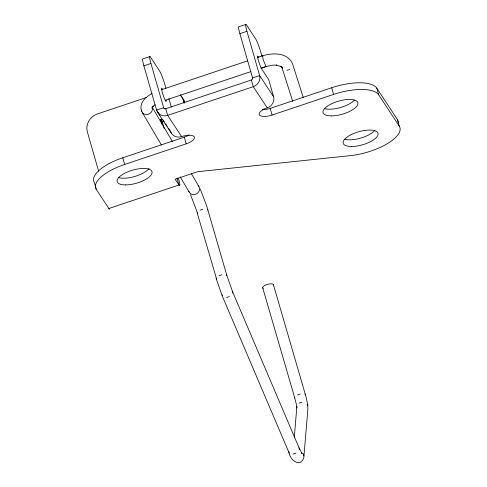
<?xml version="1.0" encoding="UTF-8"?>
<svg xmlns="http://www.w3.org/2000/svg" width="487" height="487" viewBox="0 0 487 487"><rect width="100%" height="100%" fill="white"/><g stroke="black" fill="none" stroke-linecap="round" stroke-linejoin="round"><path stroke-width="0.73" d="M307.017 404.551L307.681 405.817L307.906 408.617L303.845 457.384C300.741 468.074 290.185 460.325 289.101 452.904L222.437 296.388L222.109 294.775M288.779 451.291L289.101 452.904M232.664 292.961L232.689 292.048L226.765 275.173L206.537 205.423L200.23 189.005M299.328 449.477L299.024 447.766L232.354 291.25L232.689 292.048M262.639 287.58L294.732 397.916L294.605 397.471L296.303 404.052L296.79 407.984L296.863 406.572L294.306 437.332M144.797 98.782C141.674 102.002 139.781 106.909 141.699 111.231M151.804 108.047L153.295 106.087L152.534 106.787L155.049 104.735M266.066 66.451L260.995 68.198M145.552 98.082L148.949 95.306L152.084 93.522M299.207 403.108L301.946 402.189M229.34 296.559L226.595 297.472M296.005 453.068L293.265 453.987M289.741 69.538L286.934 70.305M200.029 210.207L202.769 209.288M218.955 275.715L221.701 274.796M297.533 394.975L300.272 394.056M149.966 56.529L142.904 58.89A11.231 1.211 71.5 0 0 143.884 65.83L156.571 110.074L159.858 115.066M245.959 24.35L238.904 26.718A11.231 1.211 71.5 0 0 239.884 33.658L252.564 77.896A1.747 1.607 -33.3 0 1 251.365 80.002L165.726 108.711A1.747 1.607 -33.3 0 1 163.632 107.706L156.571 110.074A9.235 8.498 -33.3 0 0 167.638 115.382L181.596 136.603L182.302 136.366A10.982 4.133 -16 0 1 194.283 136.914A10.982 4.133 -16 0 1 186.204 143.829L124.678 164.448A38.942 14.653 -16 0 0 96.353 189.486L108.869 208.503A11.231 1.211 71.5 0 0 109.691 209.002M143.884 65.83L150.946 63.468A11.231 1.211 71.5 0 1 150.495 57.137L159.62 71.011A11.231 1.211 71.5 0 1 164.904 84.689L165.945 88.317M239.884 33.658L246.939 31.29A11.231 1.211 71.5 0 1 246.489 24.959L255.62 38.838A11.231 1.211 71.5 0 1 260.904 52.517L261.945 56.145M161.288 89.791L247.451 60.918M257.501 57.545C268.434 52.913 286.995 50.557 292.626 64.047L303.291 97.644M146.502 97.479L97.65 113.848A14.975 13.782 -33.3 0 0 87.362 131.922L98.648 171.29M165.629 100.164L250.957 71.565M261.543 68.229L265.068 67.048M252.564 77.896L259.626 75.534L273.591 96.755A9.235 8.498 -33.3 0 1 267.241 107.895L263.711 109.082A1.875 0.706 -16 0 0 262.31 110.19A10.982 4.133 -16 0 0 260.393 115.76A10.982 4.133 -16 0 0 272.087 115.042L333.613 94.417A38.942 14.653 -16 0 1 378.691 94.849L399.206 126.03A38.942 14.653 -16 0 1 387.676 143.476A38.942 14.653 -16 0 1 350.287 155.639L197.521 171.716L175.168 179.21L178.979 185.005L108.869 208.503M162.122 124.623L160.661 119.534L162.086 119.059M160.661 119.534L162.274 121.981L163.699 121.507M96.353 189.486L94.441 182.82A38.942 14.653 -16 0 1 122.767 157.782L184.293 137.157A10.982 4.133 -16 0 0 189.047 135.002M262.225 109.776A10.982 4.133 -16 0 0 270.175 108.37L331.702 87.751A38.942 14.653 -16 0 1 376.78 88.177L397.295 119.364A38.942 14.653 -16 0 1 398.238 122.328M304.838 393.989L305.319 394.367L306.384 398.238L307.894 405.391M207.346 209.276L207.961 210.183M226.278 274.784L226.893 275.691M197.667 213.574L190.502 194.575M216.599 279.081L197.119 212.703M301.228 452.593L302.147 453.677L299.024 447.766M258.907 57.685L258.092 56.437A6.988 0.755 71.5 0 0 258.372 60.376A6.988 0.755 71.5 0 0 261.659 68.886L268.641 79.497L273.591 96.755M267.241 107.895L253.277 86.674L251.365 80.002M180.342 94.807A14.975 13.782 -33.3 0 1 183.118 99.823L184.731 102.27A14.975 13.782 -33.3 0 0 180.927 96.237M164.454 108.954L163.632 107.706L150.946 63.468M163.145 120.064L164.375 121.933M165.604 123.808L167.248 126.303M168.484 128.178L170.121 130.674M157.478 112.101L171.442 133.328M262.95 56.395L262.523 55.859L263.15 59.664L266.012 66.512L273.365 65.088L276.878 65.161L276.202 65.118L281.486 66.67L280.549 66.159L282.18 67.48L281.395 66.597L282.283 68.15L281.796 67.029L292.693 101.333M152.151 107.146L172.471 141.632M191.263 173.512L198.933 186.527M142.228 112.424L161.398 144.956M180.19 176.842L189.394 192.456M302.951 453.324L303.925 455.978M222.102 295.597L216.051 278.211M273.353 284.475L305.44 394.86M397.295 119.364L399.206 126.03M376.78 88.177L378.691 94.849M331.702 87.751L333.613 94.417M270.175 108.37L272.087 115.042M246.939 31.29L259.626 75.534A9.235 8.498 -33.3 0 1 253.277 86.674L167.638 115.382L165.726 108.711M183.118 99.823L184.116 103.299M184.293 137.157L186.204 143.829M168.861 98.471L171.357 107.17M162.274 121.981L164.149 128.525M122.767 157.782L124.678 164.448M263.248 288.395A5.619 1.954 -16.2 0 1 266.894 284.566A5.619 1.954 -16.2 0 1 273.475 284.968M198.081 185.541A5.619 4.973 -30.5 0 1 196.815 193.698A5.619 4.973 -30.5 0 1 188.871 191.263M152.291 107.682A5.619 4.973 -30.5 0 1 147.695 114.463A5.619 4.973 -30.5 0 1 141.54 110.062M178.528 178.674A11.231 1.211 71.5 0 1 178.979 185.005L177.067 178.333A3.744 0.402 71.5 0 0 177.335 178.035M181.596 136.603A9.235 8.498 -33.3 0 1 170.535 131.295M149.022 168.532A18.098 6.806 -16 0 1 134.881 176.452A18.098 6.806 -16 0 1 118.408 177.548M375.033 130.139A18.098 6.806 -16 0 1 360.891 138.058A18.098 6.806 -16 0 1 344.419 139.154M354.451 100.06A18.098 6.806 -16 0 1 324.275 108.54M166.073 99.932A6.988 0.755 71.5 0 1 164.862 99.512A6.988 0.755 71.5 0 1 161.854 90.564A6.988 0.755 71.5 0 1 162.542 89.419M125.281 184.902A18.098 6.806 -16 0 0 152.072 172.678A18.098 6.806 -16 0 0 126.413 172.435A18.098 6.806 -16 0 0 125.281 184.902M351.291 146.502A18.098 6.806 -16 0 0 378.082 134.284A18.098 6.806 -16 0 0 352.424 134.041A18.098 6.806 -16 0 0 351.291 146.502M331.148 115.894A18.098 6.806 -16 0 0 357.945 103.676A18.098 6.806 -16 0 0 332.286 103.427A18.098 6.806 -16 0 0 331.148 115.894"/></g></svg>
